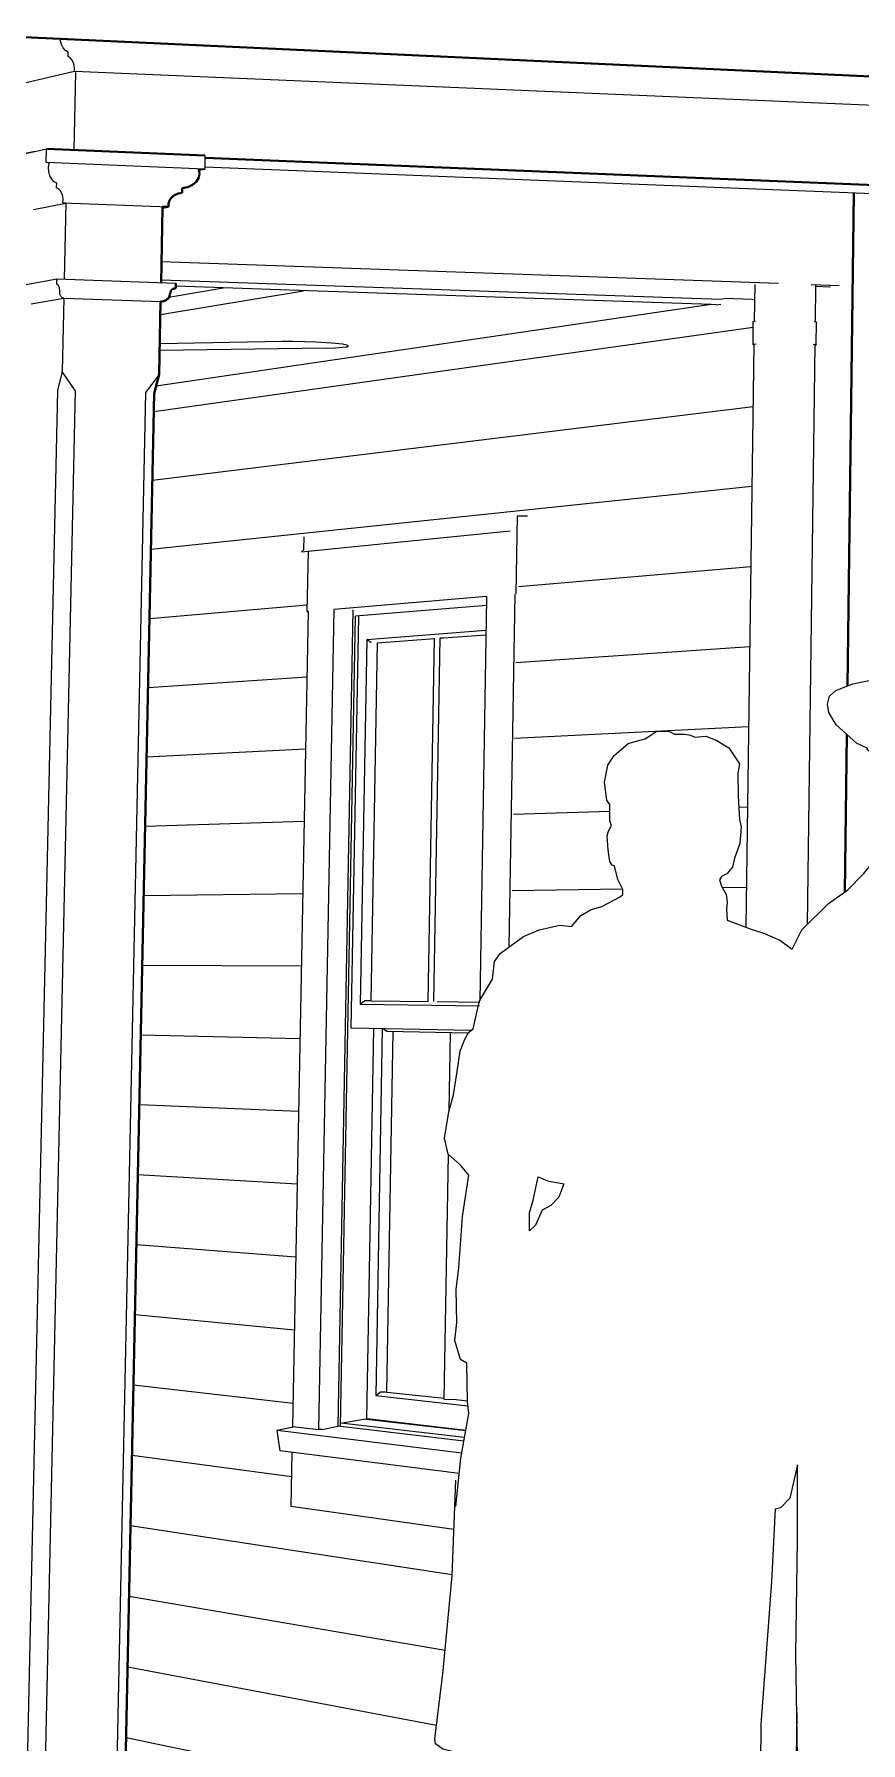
# Model space of a CAD drawing. Header units: inches. Extents: x -4969 to 16721, y 2489 to 24693.
# Drawn here: x 2606 to 2870, y 12697 to 13244 of the extents above; entities that cross this region are included whole.
import ezdxf

# ---------------------------------------------------------------- set-up
doc = ezdxf.new("R2010")
doc.units = ezdxf.units.IN
doc.header["$MEASUREMENT"] = 0
for name, color, linetype, lineweight in [('1', 1, 'Continuous', 9), ('2', 6, 'Continuous', 20), ('3', 3, 'Continuous', 30), ('4', 2, 'Continuous', 40)]:
    doc.layers.add(name, color=color, linetype=linetype, lineweight=lineweight)

# ---------------------------------------------------------------- blocks, each defined once
blk = doc.blocks.new('Frank and Olga')
at = {"layer": '2'}
for points in [[(2281.6, 11490.28), (2282.47, 11498.39), (2283.78, 11505.9), (2283.55, 11507.91), (2283.47, 11514.34), (2282.39, 11514.96), (2281.46, 11518.13), (2281.77, 11521.15), (2281.67, 11526.72), (2282.12, 11530.35), (2282.72, 11538.97), (2283.78, 11545.93), (2282.42, 11547.59), (2280.3, 11549.41), (2279.7, 11552.13), (2280.46, 11556.52), (2281.21, 11559.39), (2281.82, 11563.32), (2282.36, 11566.74), (2283.13, 11568.75), (2283.75, 11569.84), (2284.53, 11570.46), (2285.61, 11575.18), (2287.78, 11578.82), (2288.09, 11581.76), (2289.05, 11583.14), (2292.97, 11586.01), (2295.59, 11587.1), (2299.06, 11587.89), (2301.04, 11587.65), (2302.58, 11589.53), (2304.36, 11590.52), (2306.15, 11591.02), (2309.07, 11592.6), (2309.66, 11593.02), (2309.66, 11593.88), (2308.8, 11595.56), (2308.26, 11597.84), (2307.87, 11597.98), (2307.46, 11598.55), (2307.21, 11600.55), (2307.02, 11602.86), (2307.24, 11603.65), (2307.72, 11604.64), (2307.48, 11605.37), (2307.45, 11606.86), (2307.48, 11608.16), (2306.97, 11608.89), (2306.56, 11611.91), (2307.13, 11614.76), (2308.18, 11616.39), (2310.53, 11618.37), (2311.52, 11618.68), (2313.32, 11619.18), (2314, 11619.58), (2315.29, 11620.47), (2317.47, 11620.42), (2318.31, 11619.97), (2320.09, 11619.97), (2320.99, 11619.77), (2321.73, 11619.48), (2323.61, 11619.63), (2325.3, 11618.93), (2327.43, 11617.64), (2329.21, 11614.97), (2328.96, 11613.43), (2329.01, 11609.57), (2329.26, 11605.65), (2329.51, 11604.41), (2329.31, 11601.59), (2328.37, 11599.16), (2328.05, 11597.62), (2327.12, 11596.51), (2326.19, 11596.07), (2325.88, 11595.52), (2326.19, 11594.46), (2326.99, 11593.04), (2327.18, 11591.74), (2327.06, 11590.56), (2327.18, 11588.7), (2331.02, 11587.28), (2333.42, 11586.5), (2336, 11585.36), (2338.08, 11583.83), (2339.68, 11587.11), (2344.18, 11591.51), (2347.44, 11593.82), (2350.08, 11596.53), (2354.18, 11601.56), (2353.17, 11603.57), (2352.17, 11607.6), (2352.55, 11615.73), (2350.62, 11617.43), (2350.8, 11617.57), (2348.88, 11618.44), (2345.47, 11621.54), (2344.24, 11623.58), (2343.99, 11625.01), (2344.37, 11626.34), (2345.41, 11627.28), (2348.29, 11628.42), (2350.71, 11628.91), (2354.63, 11629.26), (2355.75, 11631.99), (2357.48, 11633.73), (2359.02, 11634.22), (2362.53, 11634.23), (2366.79, 11634), (2369.81, 11633.07), (2371.59, 11632.07), (2373.22, 11630.49), (2375.4, 11629), (2377.03, 11628.06), (2377.88, 11627.22), (2378.17, 11626.43), (2378.32, 11625.93), (2379.51, 11625.23), (2383.08, 11622.8), (2384.91, 11621.07), (2386.1, 11619.29), (2386.99, 11617.3), (2387.19, 11614.97), (2386.5, 11613.44), (2385.01, 11612), (2382.38, 11610.91), (2380.4, 11610.56), (2379.58, 11610.55), (2378.66, 11610.61), (2379.27, 11609.75), (2378.63, 11608.96), (2379.58, 11608.33), (2379.65, 11606.96), (2378.51, 11606.52), (2378.92, 11605.85), (2378.12, 11605.6), (2377.06, 11605.65), (2376.33, 11605.27), (2377.98, 11603.52), (2379.16, 11602.18), (2379.85, 11599.75), (2381.53, 11597.54), (2381.71, 11596.67), (2385.49, 11596.36), (2388.4, 11595.62), (2392.37, 11594.38), (2395.22, 11592.71), (2396.45, 11592.46), (2398.13, 11591.59), (2399.86, 11591.3), (2400.79, 11588.33), (2401.16, 11583.93), (2402.59, 11578.48), (2403.55, 11575.87), (2405.68, 11570.16), (2408.1, 11564.35), (2409.6, 11560.07), (2410.45, 11555.5), (2409.83, 11549.77), (2408.75, 11544.81), (2405.33, 11533.45), (2403.15, 11529.41), (2402.12, 11525.88), (2401.85, 11522.83), (2401.45, 11522.19), (2399.9, 11522.51), (2397.7, 11522.65), (2396.4, 11522.85), (2395.96, 11521.06), (2395.56, 11517.67), (2394.14, 11515.81), (2390.79, 11511.72), (2388.44, 11510.48), (2385.91, 11503.53), (2384.86, 11502.73), (2384.86, 11492.88), (2384.1, 11479.41), (2383.56, 11472.28), (2385.81, 11467.1), (2385.88, 11463.84), (2383.2, 11433.63), (2381.39, 11424.11), (2384.11, 11420.78), (2384.41, 11416.85), (2383.66, 11412.46), (2382.6, 11410.95), (2384.26, 11405.51), (2384.87, 11402.18), (2383.2, 11400.52), (2380.18, 11400.06), (2374.58, 11399.76), (2371.1, 11400.21), (2370.2, 11404.14), (2370.2, 11409.14), (2369.74, 11409.89), (2367.32, 11414.13), (2365.81, 11422.9), (2364.45, 11431.36), (2362.18, 11441.8), (2362.08, 11447.95), (2360.43, 11455.69), (2360.43, 11460.15), (2358.69, 11466.34), (2358.21, 11460.34), (2358.3, 11451.73), (2358.5, 11437.11), (2358.3, 11430.43), (2359.66, 11424.82), (2360.24, 11419.11), (2360.68, 11414.81), (2359.52, 11413.65), (2359.6, 11409), (2358.51, 11406.91), (2356.89, 11406.29), (2353.95, 11402.96), (2350.69, 11401.88), (2345.43, 11401.8), (2340.24, 11402.58), (2339.39, 11403.89), (2339.55, 11405.83), (2341.33, 11408.85), (2344.27, 11410.94), (2343.34, 11417.36), (2342.33, 11427.96), (2340.59, 11438.31), (2338.95, 11448.18), (2338.69, 11465.43), (2339, 11484.66), (2339, 11497.25), (2337.7, 11491.67), (2336.11, 11490.08), (2335.22, 11489.84), (2334.63, 11477.63), (2332.81, 11453.68), (2332.74, 11447.04), (2332.05, 11446.73), (2331.19, 11446.48), (2330.88, 11443.57), (2329.14, 11442.89), (2324.93, 11442.27), (2322.39, 11442.7), (2317.37, 11442.95), (2315.32, 11442.4), (2312.61, 11443.2), (2311.18, 11443.26), (2309.69, 11444.07), (2308.76, 11443.08), (2306.58, 11438.36), (2303.1, 11432.01), (2302.79, 11427.14), (2304.03, 11425.59), (2304.8, 11422.88), (2304.72, 11420.17), (2305.34, 11418.54), (2306.12, 11415.45), (2306.19, 11411.96), (2305.65, 11410.43), (2304.25, 11410.01), (2302.77, 11409.88), (2301.91, 11406.66), (2300.76, 11405.52), (2298.37, 11404.88), (2295.06, 11405.77), (2292.94, 11406.33), (2292.03, 11407.25), (2292.03, 11409.11), (2292.24, 11412.11), (2293.79, 11415.79), (2294.46, 11419.08), (2295.24, 11422.37), (2294.27, 11422.95), (2293.98, 11424.3), (2293.69, 11426.14), (2293.11, 11428.08), (2292.92, 11430.79), (2293.4, 11433.01), (2293.88, 11434.66), (2294.37, 11438.43), (2293.98, 11443.27), (2293.88, 11443.76), (2292.34, 11445.01), (2291.37, 11445.69), (2289.34, 11445.5), (2287.3, 11446.66), (2285.66, 11448.3), (2284.4, 11448.79), (2281.69, 11448.98), (2279.46, 11449.56), (2278.21, 11450.43), (2278.1, 11451.28), (2279.43, 11462.18), (2281.01, 11478.63), (2281.61, 11494.72)], [(2391.18, 11563.94), (2392.97, 11562.33), (2393.03, 11559.29), (2393.16, 11553.72), (2392.79, 11550.25), (2394.15, 11547.27), (2394.95, 11545.48), (2394.46, 11543.87), (2394.89, 11542.75), (2394.15, 11541.02), (2394.21, 11539.1), (2392.04, 11534.45), (2389.07, 11528.44), (2388.02, 11535.13), (2387.77, 11545.73), (2388.95, 11553.53), (2390.37, 11559.23), (2391.18, 11563.94)], [(2293.96, 11536.54), (2293.96, 11539.56), (2294.62, 11541.72), (2295.45, 11545.62), (2297.02, 11544.98), (2299.72, 11544.43), (2298.88, 11542.19), (2297.56, 11540.8), (2296.09, 11540.02), (2295, 11537.54), (2293.96, 11536.54)]]:
    blk.add_lwpolyline(points, dxfattribs=at)

msp = doc.modelspace()

# ---------------------------------------------------------------- linework, layer by layer
at = {"layer": '1'}
for p, q in [((2618.8005305, 13231.9583323), (2116.1916035, 13114.1971974)), ((4136.1018863, 13167.705103), (2618.8005305, 13231.9583323)), ((2606.0875123, 13206.4105465), (2609.8579279, 13207.2221579)), ((2660.4629733, 13200.7822926), (2609.7608585, 13202.8236817)), ((2658.5736449, 13200.7393786), (2660.4629733, 13200.7822926)), ((2658.639139, 13200.4152), (2660.4629733, 13200.7822926)), ((2660.5513952, 13205.1453953), (2660.4629733, 13200.7822926)), ((3174.442557, 13180.6834171), (2660.4761152, 13201.43077)), ((2605.6743134, 13187.7998524), (2616.0778698, 13189.8766654)), ((2615.1414597, 13190.0260004), (2648.8930685, 13188.7351049)), ((2843.9500604, 13164.1304362), (2646.6423649, 13171.1143248)), ((2600.4519002, 13163.3235718), (2613.1946717, 13165.6142051)), ((2613.1946717, 13165.6142051), (2651.2199114, 13164.3089704)), ((2646.2932662, 13154.2781432), (2692.110902, 13161.8679999)), ((2646.5229538, 13165.3554169), (2825.5569508, 13159.1844689)), ((2649.0410681, 13159.7984815), (2666.402805, 13162.7461171)), ((2693.6311821, 13161.8160713), (2651.1984488, 13163.2654558)), ((2822.4462164, 13157.4161071), (2693.6311821, 13161.8160713)), ((2836.4088204, 13163.8719993), (2836.2440884, 13152.1022341)), ((2863.4480376, 13163.4402873), (2854.4402393, 13163.7591267)), ((2855.8781985, 13163.4942362), (2855.7249277, 13151.9746076)), ((2860.5716863, 13163.0188407), (2855.8740802, 13163.1847069)), ((2605.0042323, 13157.6190353), (2615.4131471, 13159.4327987)), ((2615.4131471, 13159.4327987), (2646.3787367, 13158.4001772)), ((2822.4462164, 13157.4161071), (2644.914745, 13131.3060149)), ((2824.1747019, 13157.3570669), (2822.4462164, 13157.4161071)), ((2824.1747019, 13157.3570669), (2825.5298918, 13157.5560762)), ((2825.5298918, 13157.5560762), (2825.533544, 13157.5566126)), ((2825.5569508, 13159.1844689), (2826.6152424, 13159.3411026)), ((2835.5756638, 13159.031296), (2826.6152424, 13159.3411026)), ((2835.5756638, 13159.031296), (2835.5793684, 13159.03184)), ((2835.5793684, 13159.03184), (2836.3426453, 13159.143927)), ((2835.8369303, 13144.7194046), (2835.9393877, 13152.0341448)), ((2835.9393877, 13152.0341448), (2836.6281817, 13152.1880646)), ((2855.443162, 13152.0435556), (2856.1143619, 13151.8793131)), ((2856.0172138, 13144.5701756), (2856.1143619, 13151.8793131)), ((2835.9123293, 13150.1023639), (2644.1914743, 13123.1646367)), ((2685.327435, 13145.5685761), (2646.0971857, 13144.8216597)), ((2688.723119, 13145.5812792), (2685.327435, 13145.5685761)), ((2692.370751, 13145.5230975), (2688.723119, 13145.5812792)), ((2696.0178492, 13145.3981168), (2692.370751, 13145.5230975)), ((2699.4126626, 13145.2150903), (2696.0178492, 13145.3981168)), ((2699.4247715, 13143.5349193), (2646.0539497, 13142.7364906)), ((2702.3221927, 13144.9867775), (2699.4126626, 13145.2150903)), ((2699.4247715, 13143.5349193), (2702.3114938, 13143.6159611)), ((2702.3114938, 13143.6159611), (2704.5297901, 13143.7602476)), ((2704.5485099, 13144.7289975), (2702.3221927, 13144.9867775)), ((2704.5297901, 13143.7602476), (2705.9288201, 13143.9582027)), ((2705.9421365, 13144.4594809), (2704.5485099, 13144.7289975)), ((2705.9288201, 13143.9582027), (2706.4116208, 13144.1966186)), ((2706.4116208, 13144.1966186), (2705.9421365, 13144.4594809)), ((2836.1406696, 13144.7131714), (2833.5310272, 12958.259482)), ((2835.8367142, 13144.5608008), (2835.8369303, 13144.7194046)), ((2835.8367142, 13144.5608008), (2836.1375682, 13144.4915799)), ((2835.8369303, 13144.7194046), (2836.5258246, 13144.8677546)), ((2836.1442514, 13144.7139424), (2836.1442537, 13144.7147164)), ((2836.1442537, 13144.7147164), (2836.8123779, 13144.8585411)), ((2855.6266701, 13144.5896944), (2853.1591433, 12959.1336459)), ((2855.058854, 13144.7235102), (2855.7100989, 13144.570033)), ((2855.3457602, 13144.7284748), (2856.0172138, 13144.5701756)), ((2855.6232873, 13144.3354484), (2855.6621869, 13144.3406825)), ((2855.6941029, 13144.4164899), (2855.6241699, 13144.4017789)), ((2856.0004645, 13144.4118164), (2855.6621869, 13144.3406825)), ((2855.7100989, 13144.570033), (2855.6941029, 13144.4164899)), ((2856.0172138, 13144.5701756), (2856.0004645, 13144.4118164)), ((2645.8946757, 13135.0550925), (2641.5643463, 13129.3359749)), ((2641.5643463, 13129.3359749), (2631.4254964, 12643.8586521)), ((2835.8605714, 13124.7007201), (2643.7339466, 13101.153972)), ((2835.5037961, 13099.2098431), (2643.2756955, 13079.1085131)), ((2760.0843794, 13064.8720565), (2760.5007265, 13089.8839702)), ((2760.5007265, 13089.8839702), (2763.7250713, 13089.810669)), ((2691.4014096, 13078.3217833), (2758.2131982, 13085.0023002)), ((2692.1651757, 13079.1051592), (2692.241299, 13083.0996497)), ((2691.4014096, 13078.3217833), (2692.1651757, 13079.1051592)), ((2693.5245481, 13078.5340762), (2693.1569452, 13059.1953254)), ((2760.8210147, 13067.2407382), (2835.1463757, 13073.6728758)), ((2750.6207573, 13064.0693597), (2701.8074756, 13059.9290696)), ((2750.6090573, 13063.4126995), (2748.4254075, 12934.7308555)), ((2750.6207573, 13064.0693597), (2750.6090573, 13063.4126995)), ((2759.6684447, 13064.8375414), (2757.7886004, 12951.9327982)), ((2642.8167286, 13057.0286142), (2693.1986378, 13061.3886788)), ((2693.5220162, 13059.2263037), (2688.5730145, 12798.5526024)), ((2693.5220162, 13059.2263037), (2693.1569452, 13059.1953254)), ((2693.1569452, 13059.1953254), (2693.521307, 13059.1889466)), ((2701.8074756, 13059.9290696), (2696.9028396, 12797.549769)), ((2703.1758852, 12798.6282852), (2708.0026127, 13059.8198634)), ((2750.5709244, 13061.1655393), (2708.7329519, 13057.7081084)), ((2703.9494064, 12798.5357489), (2708.7329519, 13057.7081084)), ((2707.338467, 12925.982922), (2709.7645851, 13057.6902516)), ((2712.2996181, 13050.2990532), (2710.1615658, 12933.632138)), ((2713.6962407, 13049.2206153), (2712.2996181, 13050.2990532)), ((2713.678949, 12934.7355315), (2715.7623253, 13049.1876783)), ((2715.7623253, 13049.1876783), (2733.9423776, 13050.5622728)), ((2731.9036269, 12934.4696659), (2733.9457559, 13050.7546447)), ((2733.7482337, 12934.4623782), (2735.7836914, 13050.7975943)), ((2735.7836914, 13050.7975943), (2736.8297664, 13050.7805884)), ((2736.8297664, 13050.7805884), (2750.4121253, 13051.8075511)), ((2760.0024772, 13042.9692121), (2834.7883085, 13048.089693)), ((2642.3570441, 13034.9141945), (2693.1264358, 13038.3903035)), ((2759.5988065, 13018.6920651), (2834.4295926, 13022.4601691)), ((2641.8966404, 13012.765173), (2692.6884894, 13015.3227964)), ((2759.1944426, 12994.3732276), (2790.0125451, 12995.36555)), ((2831.3148391, 12996.6954564), (2834.0702264, 12996.784178)), ((2641.4355157, 12990.5814684), (2692.2498284, 12992.2176555)), ((2758.7893837, 12970.012592), (2794.1283908, 12970.5073899)), ((2825.9843031, 12970.9534194), (2833.7102081, 12971.0615934)), ((2640.9736683, 12968.3629991), (2691.8104511, 12969.0747886)), ((2640.5110967, 12946.1096834), (2691.3703559, 12945.8941034)), ((2710.1615658, 12933.632138), (2711.6038012, 12934.7299435)), ((2710.1615658, 12933.632138), (2748.3978819, 12933.1087794)), ((2713.678949, 12934.7355315), (2711.6038012, 12934.7299435)), ((2713.678949, 12934.7355315), (2731.9042001, 12934.5023073)), ((2734.798958, 12934.4652638), (2748.4179432, 12934.2909849)), ((2640.0477989, 12923.8214393), (2690.9295409, 12922.675507)), ((2745.7535662, 12925.2275531), (2707.338467, 12925.982922)), ((2712.3153228, 12800.979546), (2714.583485, 12925.8404608)), ((2717.2773718, 12925.78749), (2715.1565692, 12808.4260247)), ((2718.6828432, 12924.8802894), (2717.5359373, 12925.7824058)), ((2744.768285, 12924.349684), (2718.6828432, 12924.8802894)), ((2718.6840407, 12809.5640634), (2720.7529573, 12924.8381811)), ((2738.6424184, 12899.3657533), (2739.0767149, 12924.4654566)), ((2639.5837735, 12901.4981844), (2690.4880044, 12899.4189063)), ((2737.0490582, 12807.2792111), (2738.4025596, 12885.5033719)), ((2639.1190185, 12879.1398362), (2690.0457446, 12876.124208)), ((2638.6535324, 12856.7463119), (2689.6027597, 12852.7913184)), ((2638.1873133, 12834.3175283), (2689.159048, 12829.4201434)), ((2637.7203596, 12811.8534022), (2688.7146075, 12806.0105887)), ((2715.1565692, 12808.4260247), (2716.6039031, 12809.5160422)), ((2715.1565692, 12808.4260247), (2744.6353457, 12805.172425)), ((2718.6840407, 12809.5640634), (2716.6039031, 12809.5160422)), ((2718.6840407, 12809.5640634), (2737.0538853, 12807.5581855)), ((2737.0490582, 12807.2792111), (2738.9019424, 12807.2165771)), ((2738.9019424, 12807.2165771), (2739.9552192, 12807.2413771)), ((2739.9552192, 12807.2413771), (2744.4755984, 12806.7477786)), ((2689.3211909, 12798.4625289), (2683.6202782, 12797.258934)), ((2742.7042302, 12790.052425), (2683.6202782, 12797.258934)), ((2684.5790433, 12790.7706398), (2683.6202782, 12797.258934)), ((2688.5730145, 12798.5526024), (2696.9028396, 12797.549769)), ((2697.9463913, 12797.57581), (2696.9028396, 12797.549769)), ((2697.9463913, 12797.57581), (2703.1727185, 12798.6276479)), ((2703.1744677, 12798.6279999), (2703.1736707, 12798.6280948)), ((2703.9494064, 12798.5357489), (2703.1758852, 12798.6282852)), ((2743.3685872, 12793.843168), (2703.9494064, 12798.5357489)), ((2703.9698707, 12799.6445036), (2711.2755615, 12800.9309334)), ((2743.5652388, 12794.9652388), (2703.9698707, 12799.6445036)), ((2711.2755615, 12800.9309334), (2712.4798863, 12800.9603941)), ((2743.9437066, 12797.1247315), (2711.2755615, 12800.9309334)), ((2712.4798863, 12800.9603941), (2712.3153228, 12800.979546)), ((2743.9735771, 12797.2951689), (2712.4798863, 12800.9603941)), ((2741.8924512, 12783.4911271), (2684.5790433, 12790.7706398)), ((2688.0926347, 12772.9402047), (2688.4220594, 12790.2825292)), ((2637.2526695, 12789.35385), (2688.2754003, 12782.561766)), ((2740.18766, 12765.6088447), (2688.0926347, 12772.9402047)), ((2636.7842229, 12766.8179056), (2739.6464739, 12751.213294)), ((2636.3150548, 12744.2472488), (2737.3618677, 12727.0357297)), ((2635.845145, 12721.6409136), (2734.6248354, 12702.9711406)), ((2849.8036853, 12706.9418654), (2848.774051, 12629.5559126)), ((2635.3744919, 12698.9988151), (2764.8234398, 12672.109651))]:
    msp.add_line(p, q, dxfattribs=at)
at = {"layer": '2'}
for p, q in [((2614.2817873, 13241.9913679), (2614.2775439, 13242.0588326)), ((2614.6272934, 13240.6683737), (2614.2817873, 13241.9913679)), ((2615.199369, 13239.5322087), (2614.6272934, 13240.6683737)), ((2615.9458905, 13238.6857244), (2615.199369, 13239.5322087)), ((2616.7989996, 13238.2051793), (2615.9458905, 13238.6857244)), ((2616.7670727, 13236.7437414), (2616.7989996, 13238.2051793)), ((2617.398037, 13236.3745923), (2616.7670727, 13236.7437414)), ((2617.9572307, 13235.7617204), (2617.398037, 13236.3745923)), ((2618.4040487, 13234.9499717), (2617.9572307, 13235.7617204)), ((2618.7061052, 13233.9985171), (2618.4040487, 13234.9499717)), ((2618.8415334, 13232.9765556), (2618.7061052, 13233.9985171)), ((2618.8005305, 13231.9583323), (2618.8415334, 13232.9765556)), ((2618.7395399, 13206.8583043), (2619.2794042, 13231.6762764)), ((2609.7608585, 13202.8236817), (2609.8579279, 13207.2221579)), ((2610.7037762, 13202.6658157), (2609.7608585, 13202.8236817)), ((2610.5245819, 13201.329297), (2610.7037762, 13202.6658157)), ((2610.6121093, 13199.9407297), (2610.5245819, 13201.329297)), ((2610.958384, 13198.6262648), (2610.6121093, 13199.9407297)), ((2611.5318127, 13197.5052019), (2610.958384, 13198.6262648)), ((2612.2801486, 13196.6790159), (2611.5318127, 13197.5052019)), ((2613.1353686, 13196.2221197), (2612.2801486, 13196.6790159)), ((2613.1032495, 13194.7584221), (2613.1353686, 13196.2221197)), ((2613.7357738, 13194.4067511), (2613.1032495, 13194.7584221)), ((2614.2963282, 13193.8091038), (2613.7357738, 13194.4067511)), ((2614.7442088, 13193.009221), (2614.2963282, 13193.8091038)), ((2615.0469528, 13192.0654139), (2614.7442088, 13193.009221)), ((2615.1826437, 13191.0463279), (2615.0469528, 13192.0654139)), ((2615.1414597, 13190.0260004), (2615.1826437, 13191.0463279)), ((2616.0778698, 13189.8766654), (2615.1414597, 13190.0260004)), ((2616.0778698, 13189.8766654), (2615.5463517, 13165.5334826)), ((2613.1582522, 13163.9525722), (2613.1946717, 13165.6142051)), ((2613.191702, 13163.9340848), (2613.1582522, 13163.9525722)), ((2613.2250513, 13163.9150955), (2613.191702, 13163.9340848)), ((2613.2582969, 13163.8956063), (2613.2250513, 13163.9150955)), ((2613.2914358, 13163.8756189), (2613.2582969, 13163.8956063)), ((2613.3244648, 13163.8551353), (2613.2914358, 13163.8756189)), ((2613.3573806, 13163.8341575), (2613.3244648, 13163.8551353)), ((2613.3901802, 13163.8126875), (2613.3573806, 13163.8341575)), ((2613.4228604, 13163.7907275), (2613.3901802, 13163.8126875)), ((2613.4554181, 13163.7682796), (2613.4228604, 13163.7907275)), ((2613.4878502, 13163.7453459), (2613.4554181, 13163.7682796)), ((2613.5201536, 13163.7219287), (2613.4878502, 13163.7453459)), ((2613.5523252, 13163.6980303), (2613.5201536, 13163.7219287)), ((2613.5944164, 13163.6615621), (2613.5523252, 13163.6980303)), ((2613.6347734, 13163.6202951), (2613.5944164, 13163.6615621)), ((2613.6731582, 13163.5744728), (2613.6347734, 13163.6202951)), ((2613.7093447, 13163.5243657), (2613.6731582, 13163.5744728)), ((2613.7431198, 13163.4702696), (2613.7093447, 13163.5243657)), ((2613.7742846, 13163.4125035), (2613.7431198, 13163.4702696)), ((2613.8026555, 13163.3514081), (2613.7742846, 13163.4125035)), ((2613.8280654, 13163.2873437), (2613.8026555, 13163.3514081)), ((2613.8503648, 13163.220688), (2613.8280654, 13163.2873437)), ((2613.8694223, 13163.1518339), (2613.8503648, 13163.220688)), ((2613.8851258, 13163.0811873), (2613.8694223, 13163.1518339)), ((2613.8973827, 13163.0091645), (2613.8851258, 13163.0811873)), ((2613.8973827, 13163.0091645), (2613.9306984, 13162.7218989)), ((2613.9306984, 13162.7218989), (2613.9632301, 13162.4344897)), ((2613.9632301, 13162.4344897), (2613.9949772, 13162.1469416)), ((2613.9949772, 13162.1469416), (2614.0259391, 13161.8592596)), ((2614.0259391, 13161.8592596), (2614.0561155, 13161.5714486)), ((2614.0561155, 13161.5714486), (2614.0855058, 13161.2835133)), ((2614.1189742, 13161.0399038), (2614.0855058, 13161.2835133)), ((2614.1706366, 13160.8027334), (2614.1189742, 13161.0399038)), ((2614.2397453, 13160.575426), (2614.1706366, 13160.8027334)), ((2614.3253005, 13160.3612616), (2614.2397453, 13160.575426)), ((2614.4260649, 13160.1633295), (2614.3253005, 13160.3612616)), ((2614.5405813, 13159.9844828), (2614.4260649, 13160.1633295)), ((2614.6671945, 13159.8272977), (2614.5405813, 13159.9844828)), ((2614.8040754, 13159.6940364), (2614.6671945, 13159.8272977)), ((2614.9492472, 13159.5866141), (2614.8040754, 13159.6940364)), ((2615.4131471, 13159.4327987), (2614.9008973, 13135.9720873)), ((2615.1006148, 13159.5065721), (2614.9492472, 13159.5866141)), ((2615.2559947, 13159.4550558), (2615.1006148, 13159.5065721)), ((2615.4131471, 13159.4327987), (2615.2559947, 13159.4550558)), ((2614.9008973, 13135.9720873), (2613.3418802, 13129.8891236)), ((2619.0183536, 13129.9818209), (2614.9008973, 13135.9720873)), ((2613.3418802, 13129.8891236), (2602.6838828, 12642.8871376)), ((2619.0183536, 13129.9818209), (2608.4527543, 12642.7243199)), ((2712.2996181, 13050.2990532), (2750.4361464, 13053.2231082))]:
    msp.add_line(p, q, dxfattribs=at)
at = {"layer": '3'}
msp.add_line((2592.9524468, 13203.583121), (2606.0875123, 13206.4105465), dxfattribs=at)
at = {"layer": '4'}
for p, q in [((2583.2274368, 13243.9270921), (4184.9627498, 13169.2167703)), ((2609.8579279, 13207.2221579), (2660.5513952, 13205.1453953)), ((2658.8452279, 13199.3951132), (2658.5736449, 13200.7393786)), ((2660.536304, 13204.4007325), (3203.1702067, 13182.2358753)), ((2653.2758413, 13193.1919991), (2653.3056785, 13194.6463614)), ((2653.3056785, 13194.6463614), (2655.0438037, 13194.9986296)), ((2655.0438037, 13194.9986296), (2656.590871, 13195.7288702)), ((2656.590871, 13195.7288702), (2657.8068678, 13196.7711514)), ((2657.8068678, 13196.7711514), (2658.581701, 13198.0312339)), ((2658.581701, 13198.0312339), (2658.8452279, 13199.3951132)), ((2648.8762415, 13189.7521352), (2649.2136102, 13190.7475013)), ((2648.8930685, 13188.7351049), (2648.8762415, 13189.7521352)), ((2649.2136102, 13190.7475013), (2649.8805792, 13191.648657)), ((2649.8805792, 13191.648657), (2650.82856, 13192.3899098)), ((2650.82856, 13192.3899098), (2651.9884906, 13192.917192)), ((2651.9884906, 13192.917192), (2653.2758413, 13193.1919991)), ((2866.0592804, 13035.4290886), (2868.0902854, 13193.0499807)), ((2647.0001428, 13188.3690862), (2646.5046117, 13164.4708253)), ((2648.8930685, 13188.7351049), (2647.0001428, 13188.3690862)), ((2647.0068859, 13188.694288), (2647.0001428, 13188.3690862)), ((2647.0068859, 13188.694288), (2648.8930685, 13188.7351049)), ((2649.6032268, 13161.6560755), (2649.6460129, 13161.7968531)), ((2649.6460129, 13161.7968531), (2649.6751855, 13161.8670605)), ((2649.6751855, 13161.8670605), (2649.7111692, 13161.9355512)), ((2649.7111692, 13161.9355512), (2649.7537518, 13162.0019213)), ((2649.7537518, 13162.0019213), (2649.8026821, 13162.0657794)), ((2649.8026821, 13162.0657794), (2649.8576716, 13162.1267487)), ((2649.8576716, 13162.1267487), (2649.9183961, 13162.1844697)), ((2649.9183961, 13162.1844697), (2649.9844973, 13162.238602)), ((2649.9844973, 13162.238602), (2650.0555856, 13162.2888261)), ((2650.0555856, 13162.2888261), (2650.1312416, 13162.3348458)), ((2650.1312416, 13162.3348458), (2650.2110193, 13162.3763896)), ((2650.2110193, 13162.3763896), (2650.2944481, 13162.4132124)), ((2650.2944481, 13162.4132124), (2650.3810359, 13162.4450969)), ((2650.3810359, 13162.4450969), (2650.4469596, 13162.4655233)), ((2650.4469596, 13162.4655233), (2650.5131139, 13162.4854582)), ((2650.5131139, 13162.4854582), (2650.5794926, 13162.5048997)), ((2650.5794926, 13162.5048997), (2650.6460894, 13162.5238461)), ((2650.6460894, 13162.5238461), (2650.7128978, 13162.5422954)), ((2650.7128978, 13162.5422954), (2650.7799114, 13162.5602459)), ((2650.7799114, 13162.5602459), (2650.8471238, 13162.5776959)), ((2650.8471238, 13162.5776959), (2650.9145286, 13162.5946436)), ((2650.9145286, 13162.5946436), (2650.9821194, 13162.6110875)), ((2650.9821194, 13162.6110875), (2651.0498895, 13162.6270259)), ((2651.0498895, 13162.6270259), (2651.1178326, 13162.6424574)), ((2651.1178326, 13162.6424574), (2651.1859421, 13162.6573803)), ((2651.1859421, 13162.6573803), (2651.2199114, 13164.3089704)), ((2646.3787367, 13158.4001772), (2645.8946757, 13135.0550925)), ((2647.0100842, 13158.4421508), (2646.3773905, 13158.3352555)), ((2646.3787367, 13158.4001772), (2646.695269, 13158.4065524)), ((2646.695269, 13158.4065524), (2647.0100842, 13158.4421508)), ((2647.0100842, 13158.4421508), (2647.3186467, 13158.5064618)), ((2647.3186467, 13158.5064618), (2647.61651, 13158.5985611)), ((2647.61651, 13158.5985611), (2647.8993815, 13158.7171235)), ((2647.8993815, 13158.7171235), (2648.1631838, 13158.8604423)), ((2648.1631838, 13158.8604423), (2648.4041143, 13159.0264535)), ((2648.4041143, 13159.0264535), (2648.6186997, 13159.2127656)), ((2648.6186997, 13159.2127656), (2648.8038462, 13159.4166942)), ((2648.8038462, 13159.4166942), (2648.9568846, 13159.6353008)), ((2648.9568846, 13159.6353008), (2649.0756087, 13159.8654346)), ((2649.0756087, 13159.8654346), (2649.1583069, 13160.1037791)), ((2649.1583069, 13160.1037791), (2649.1968018, 13160.2451688)), ((2649.1968018, 13160.2451688), (2649.2356877, 13160.386506)), ((2649.2356877, 13160.386506), (2649.2749644, 13160.5277901)), ((2649.2749644, 13160.5277901), (2649.3146318, 13160.6690206)), ((2649.3146318, 13160.6690206), (2649.3546897, 13160.8101966)), ((2649.3546897, 13160.8101966), (2649.3951379, 13160.9513177)), ((2649.3951379, 13160.9513177), (2649.4359762, 13161.0923831)), ((2649.4359762, 13161.0923831), (2649.4772044, 13161.2333922)), ((2649.4772044, 13161.2333922), (2649.5188224, 13161.3743444)), ((2649.5188224, 13161.3743444), (2649.5608299, 13161.5152391)), ((2649.5608299, 13161.5152391), (2649.6032268, 13161.6560755)), ((2644.3128386, 13129.0032048), (2645.8946757, 13135.0550925)), ((2644.3128386, 13129.0032048), (2634.2404609, 12644.4430578)), ((2865.2097762, 12969.5013294), (2865.859499, 13019.9245872))]:
    msp.add_line(p, q, dxfattribs=at)

# ---------------------------------------------------------------- block references
at = {"layer": '3', "xscale": 1.90519682658932, "yscale": 1.90519682658932, "zscale": 1.90519682658932}
msp.add_blockref('Frank and Olga', (-1606.1350029, -9118.2993148), dxfattribs=at)

doc.saveas('drawing.dxf')
